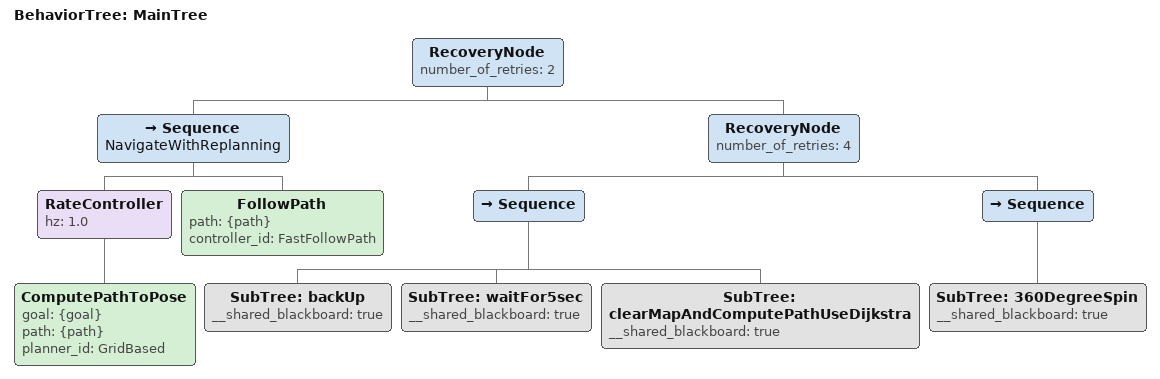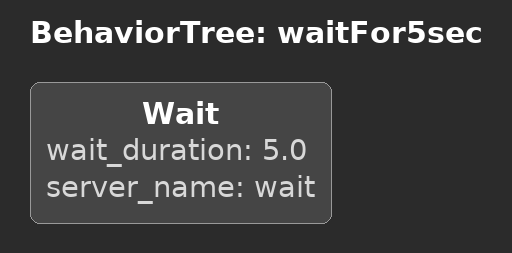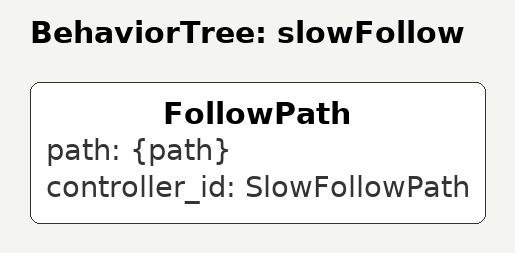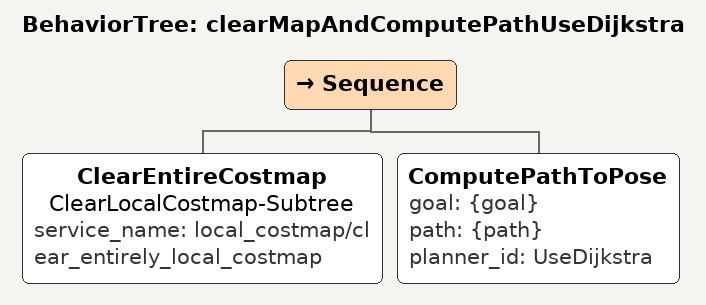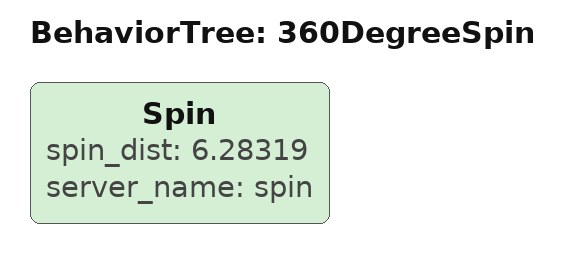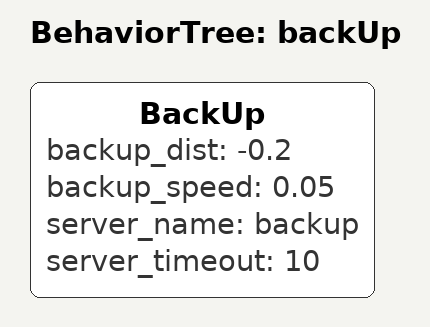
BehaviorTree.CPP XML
<root main_tree_to_execute="MainTree">
  <BehaviorTree ID="MainTree">
    <RecoveryNode number_of_retries="2">
      <Sequence name="NavigateWithReplanning">
        <RateController hz="1.0">
          <ComputePathToPose goal="{goal}" path="{path}" planner_id="GridBased"/>
        </RateController>
        <FollowPath path="{path}" controller_id="FastFollowPath"/>
      </Sequence>

      <RecoveryNode number_of_retries = "4">
        <Sequence>
          <SubTree ID = "backUp" __shared_blackboard = "true"/>
          <SubTree ID = "waitFor5sec" __shared_blackboard="true"/>
          <SubTree ID = "clearMapAndComputePathUseDijkstra" __shared_blackboard="true"/>
        </Sequence>
        <Sequence>
          <SubTree ID = "360DegreeSpin" __shared_blackboard="true"/>
        </Sequence>
      </RecoveryNode>
    </RecoveryNode>
  </BehaviorTree>

  <BehaviorTree ID = "waitFor5sec">
    <Wait wait_duration="5.0" server_name="wait"/>
  </BehaviorTree>

  <BehaviorTree ID = "slowFollow">
    <FollowPath path="{path}" controller_id="SlowFollowPath"/>
  </BehaviorTree>

  <BehaviorTree ID = "clearMapAndComputePathUseDijkstra">
    <Sequence>
      <ClearEntireCostmap name="ClearLocalCostmap-Subtree" service_name="local_costmap/clear_entirely_local_costmap"/>
      <ComputePathToPose goal="{goal}" path="{path}" planner_id="UseDijkstra"/>
    </Sequence>
  </BehaviorTree>

  <BehaviorTree ID = "360DegreeSpin">
    <Spin spin_dist = "6.28319" server_name="spin"/>
  </BehaviorTree>

  <BehaviorTree ID = "backUp">
    <BackUp backup_dist="-0.2" backup_speed="0.05" server_name="backup" server_timeout="10"/>
  </BehaviorTree>
</root>
